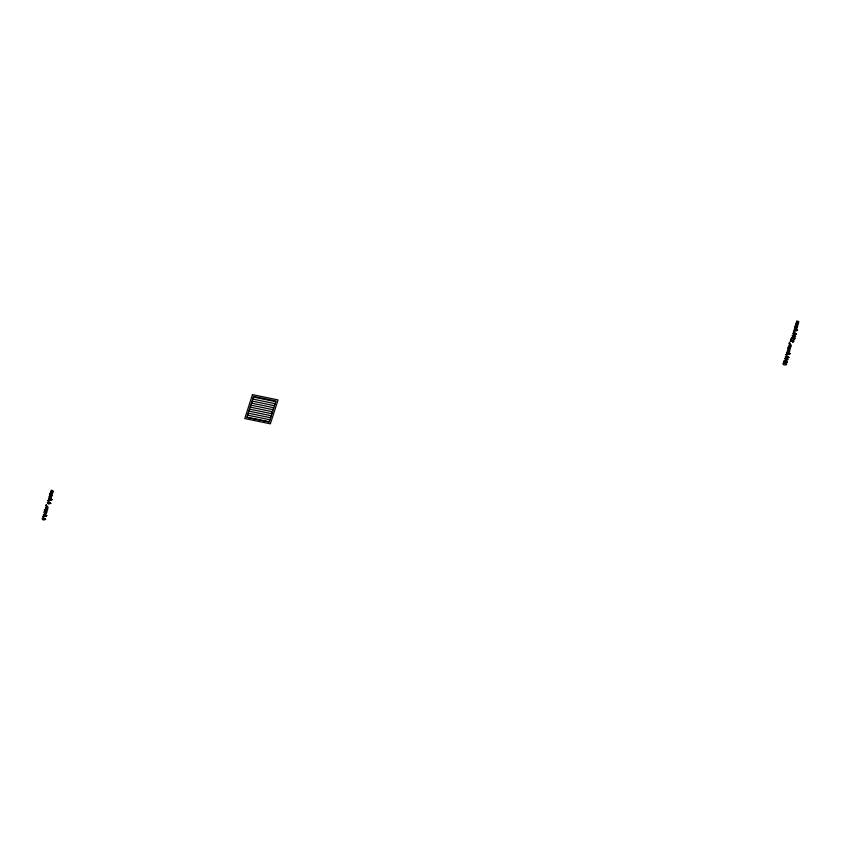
<?xml version="1.0" encoding="UTF-8"?>
<svg xmlns="http://www.w3.org/2000/svg" width="841" height="841" viewBox="0 0 841 841"><rect width="100%" height="100%" fill="white"/><g stroke="black" fill="none" stroke-linecap="round" stroke-linejoin="round"><path stroke-width="1.26" d="M44.962 509.982L46.97 511.391C47.159 513.546 44.268 515.207 44.058 512.579C51.343 513.977 38.959 511.128 46.644 511.528C39.548 509.394 51.543 508.7 45.351 508.574C44.92 506.755 50.134 508.668 46.318 507.018C44.888 507.06 46.833 505.62 48.021 507.028L47.517 509.646M50.124 493.93L52.142 495.338L50.986 498.03L48.936 497.62L49.22 496.526L51.217 497.031L51.248 496.379L49.293 496.306L49.64 495.212L51.806 495.475L49.714 494.992L50.439 492.752L52.605 492.994L50.513 492.521L50.859 491.438L53.015 491.701L51.007 491.228L51.28 490.145L53.183 490.976L52.205 494.256L50.092 493.825M788.217 347.995L790.056 348.815L789.562 351.433M44.993 509.898L47.043 510.308L47.527 509.667M789.573 351.454C787.954 353.262 784.989 349.972 789.478 350.823C783.896 349.309 792.79 350.035 788.059 348.805C787.197 347.049 789.184 346.944 790.698 347.049C790.309 345.577 787.47 347.459 789.016 345.504C794.041 347.333 785.683 343.033 791.276 345.041L790.288 348.311L788.185 347.89M275.533 401.651L253.635 397.12L252.983 399.128L274.881 403.659L274.24 405.667L252.342 401.136L251.69 403.144L273.588 407.675L272.947 409.683L251.049 405.152L250.408 407.16L272.295 411.691L271.654 413.698L249.756 409.168L249.115 411.175L271.012 415.706L270.36 417.714L248.463 413.183L247.822 415.191L269.719 419.722L269.067 421.73L247.17 417.199M795.723 324.658L797.731 326.056L796.585 328.757L794.535 328.337L794.819 327.244L796.805 327.759L796.847 327.107L794.892 327.023L795.239 325.94L797.394 326.203L795.313 325.709L796.038 323.47L798.204 323.711L796.101 323.249L796.459 322.156L798.614 322.429L796.595 321.945L796.869 320.863L798.782 321.704L797.794 324.973L795.66 324.637M793.252 338.66L793.2 339.47L794.64 339.207L795.176 337.987L793.736 339.196L793.305 337.693L791.802 337.683L791.055 338.944L791.823 337.882L793.252 338.66M46.402 505.199L46.739 505.693L46.549 504.999L45.582 505.378L46.402 505.199M785.946 362.923L786.882 362.797L787.239 361.525L785.767 361.252L784.022 362.124L784.884 360.579L784.085 360.631L783.476 362.524L786.303 361.525L786.871 362.324L785.946 362.923M789.657 343.202L789.983 343.696L789.804 343.012L788.837 343.391L789.657 343.202M792.674 342.014L793.599 341.888L793.967 340.616L792.495 340.342L790.75 341.215L791.612 339.669L790.803 339.722L790.193 341.614L793.031 340.616L793.599 341.414L792.674 342.014M783.328 363.207C791.77 364.626 781.194 366.34 783.328 363.207M252.468 394.639L244.784 418.534L270.36 423.832L278.045 399.927L252.468 394.639M253.54 396.384L246.77 417.42L269.288 422.077L276.048 401.052L253.54 396.384M784.79 358.445L785.526 359.002C783.286 362.524 792.001 358.098 785.988 358.697L784.79 358.445M785.862 359.075L785.494 360.242L787.628 359.443L785.862 359.075M48.452 500.637L47.874 500.521L48.452 500.637M43.28 516.689L42.712 516.574L43.28 516.689M794.041 331.365L793.473 331.238L794.041 331.365M786.535 354.702L785.967 354.576L786.535 354.702M51.932 499.68L49.808 500.427L48.389 498.965L50.534 498.229L51.932 499.68M50.765 503.317L48.631 504.064L47.212 502.613L49.367 501.877L50.765 503.317M46.77 515.733L44.647 516.479L43.217 515.018L45.372 514.282L46.77 515.733M45.593 519.37L43.469 520.116L42.05 518.666L44.195 517.93L45.593 519.37M797.531 330.397L795.407 331.144L793.978 329.693L796.133 328.957L797.531 330.397M796.353 334.045L794.23 334.792L792.811 333.33L794.955 332.594L796.353 334.045M795.575 336.474L793.452 337.22L792.033 335.759L794.177 335.023L795.575 336.474M790.025 353.735L787.891 354.481L786.472 353.031L788.627 352.295L790.025 353.735M788.847 357.383L786.724 358.129L785.305 356.668L787.449 355.932L788.847 357.383M49.104 498.576L48.999 499.67L51.795 499.659L49.104 498.576M47.926 502.214L47.821 503.317L50.618 503.307L47.926 502.214M43.932 514.629L43.837 515.722L46.623 515.712L43.932 514.629M42.765 518.266L42.66 519.37L45.456 519.36L42.765 518.266M794.692 329.294L794.598 330.397L797.384 330.387L794.692 329.294M793.526 332.941L793.42 334.035L796.217 334.024L793.526 332.941M792.748 335.37L792.643 336.463L795.439 336.453L792.748 335.37M787.187 352.631L787.092 353.735L789.878 353.725L787.187 352.631M786.02 356.279L785.915 357.372L788.711 357.362L786.02 356.279"/></g></svg>
